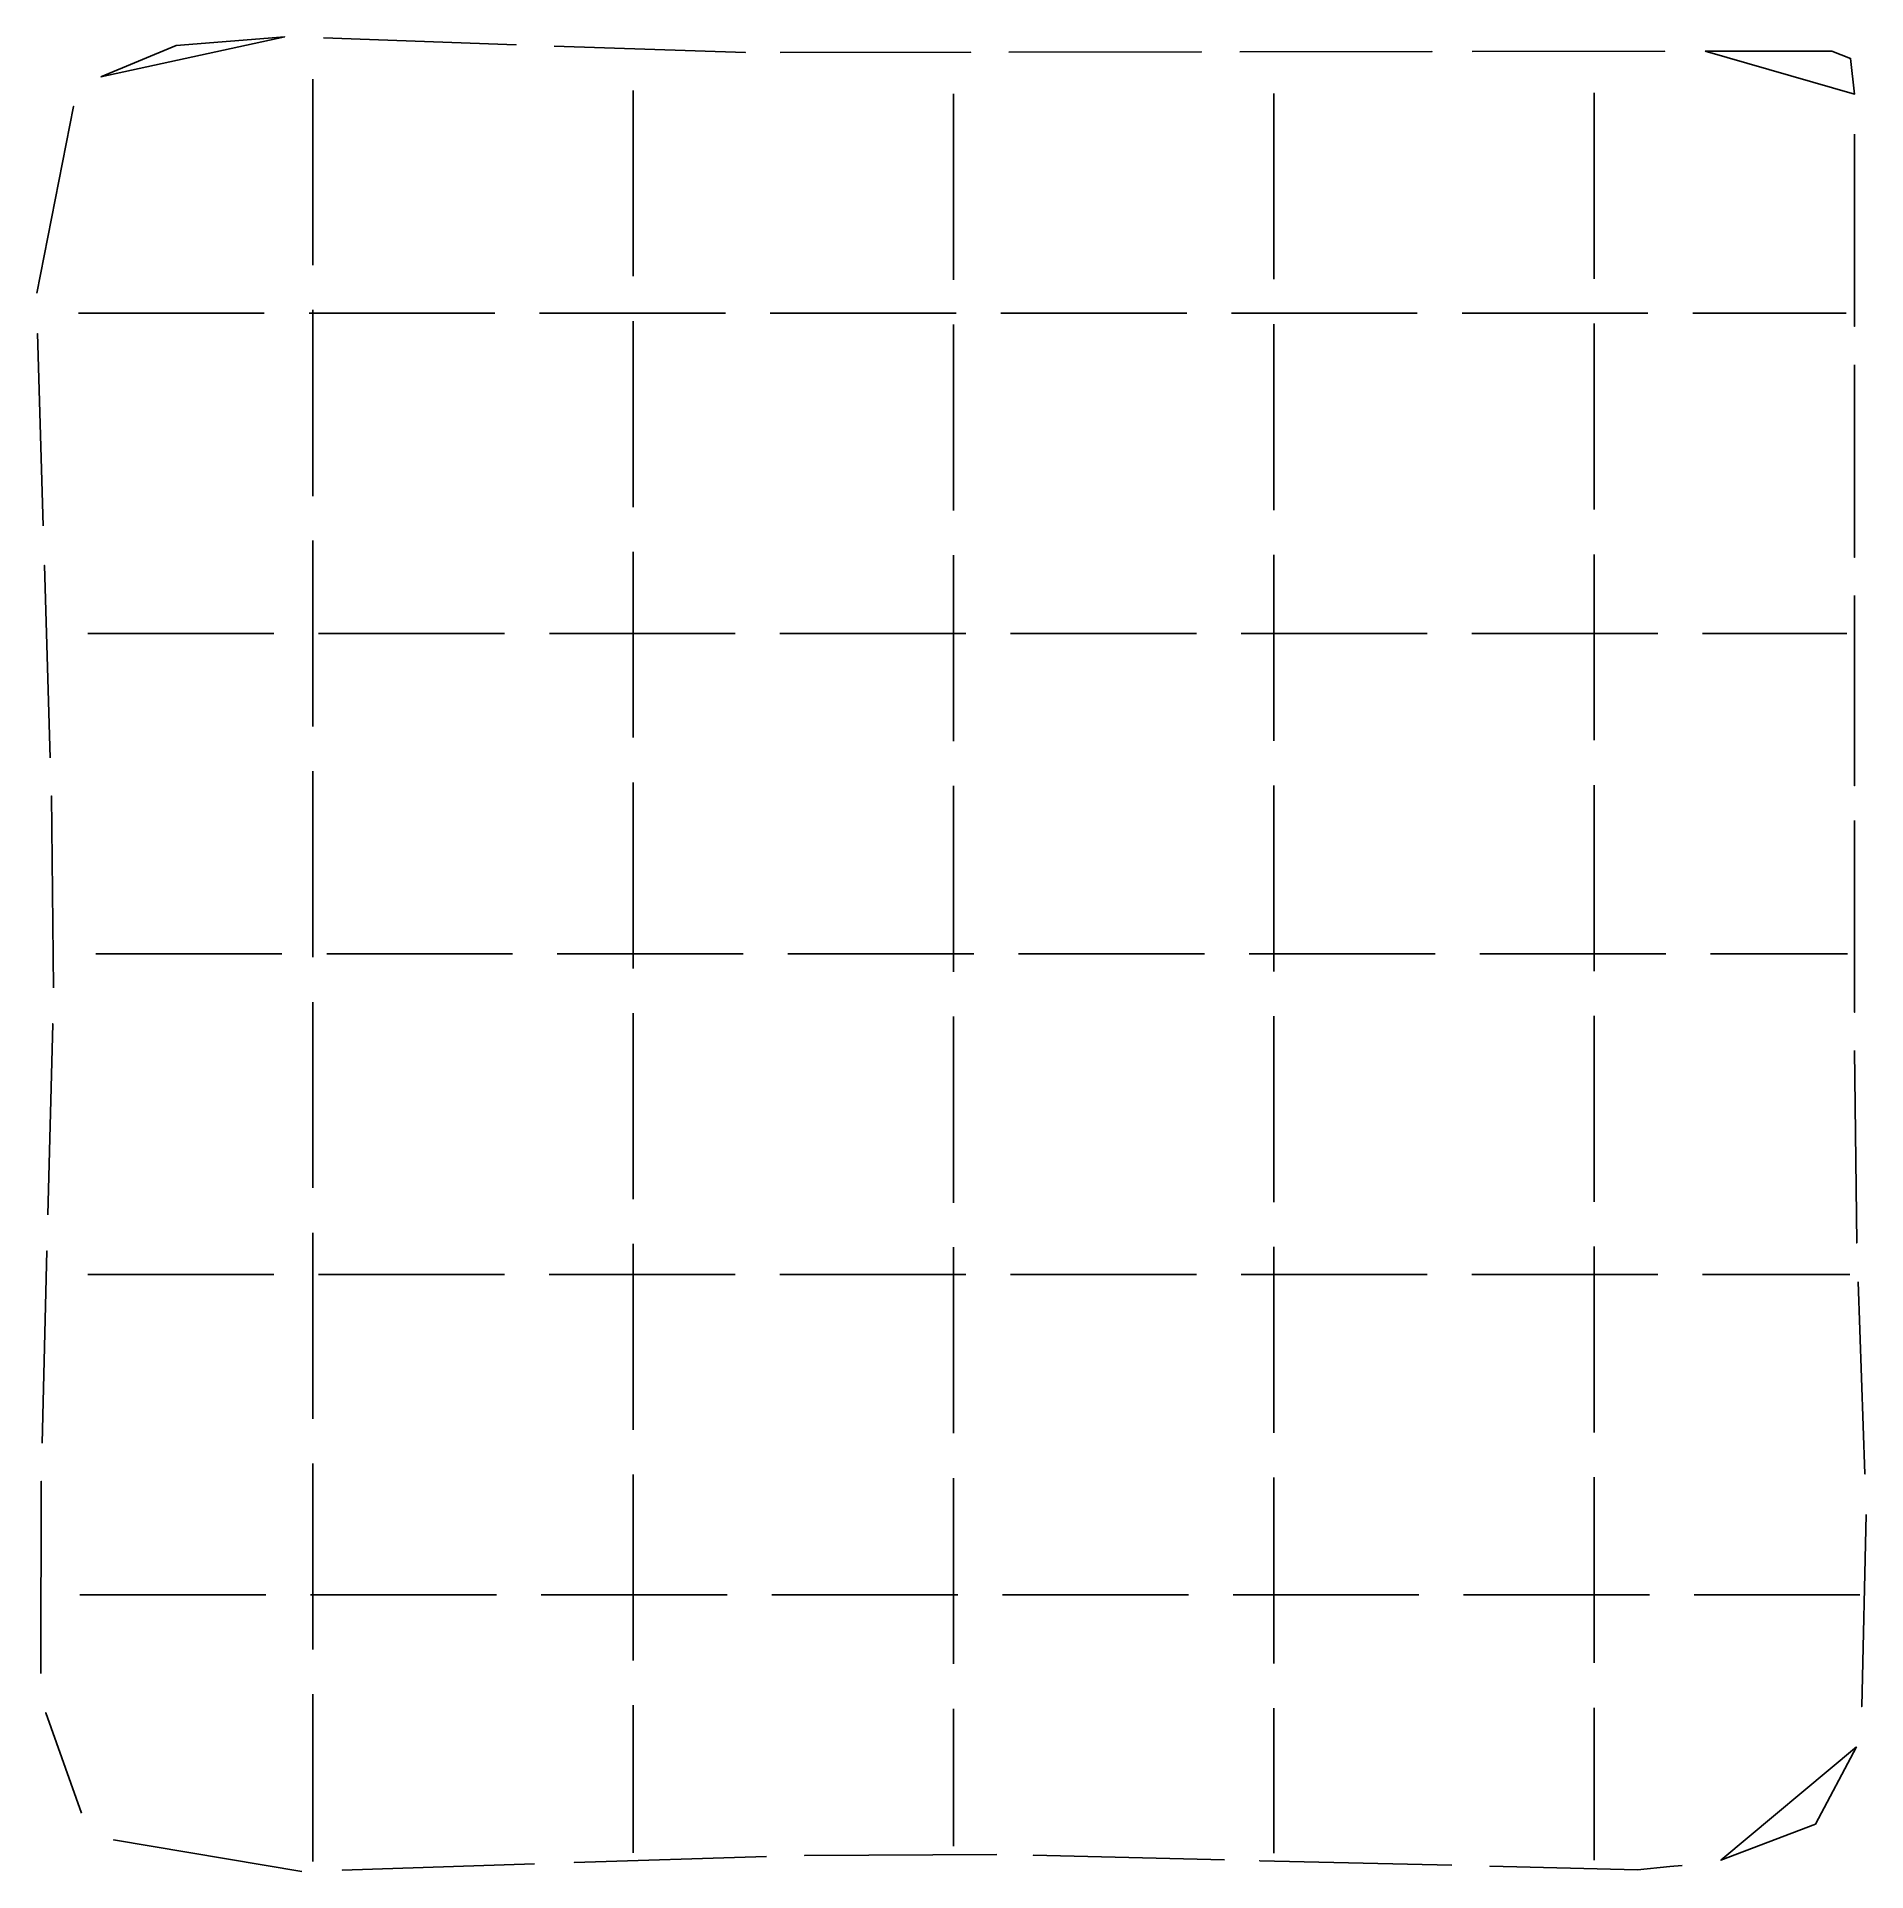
# Model space of a CAD drawing. Header units: metres. Extents: x 0.4 to 14.7, y 0.4 to 14.7.
import ezdxf

# ---------------------------------------------------------------- set-up
doc = ezdxf.new("R2010")
doc.units = ezdxf.units.M

msp = doc.modelspace()

# ---------------------------------------------------------------- linework, layer by layer
for p, q in [((2.593, 14.361), (2.593, 14.417)), ((2.593, 12.966), (2.593, 14.361)), ((5.093, 12.936), (5.093, 14.33)), ((7.593, 12.908), (7.593, 14.303)), ((10.093, 14.25), (10.093, 14.306)), ((10.093, 12.856), (10.093, 14.25)), ((12.593, 12.916), (12.593, 14.31)), ((2.593, 12.966), (2.593, 12.966)), ((5.093, 12.88), (5.093, 12.936)), ((7.593, 12.852), (7.593, 12.908)), ((12.593, 12.86), (12.593, 12.916)), ((2.593, 12.432), (2.593, 12.617)), ((0.763, 12.592), (2.157, 12.592)), ((0.763, 12.592), (2.157, 12.592)), ((2.157, 12.592), (2.213, 12.592)), ((2.563, 12.592), (2.619, 12.592)), ((2.619, 12.592), (4.013, 12.592)), ((4.363, 12.592), (4.419, 12.592)), ((4.419, 12.592), (5.813, 12.592)), ((5.093, 12.375), (5.093, 12.53)), ((6.163, 12.592), (7.43, 12.592)), ((7.43, 12.592), (7.613, 12.592)), ((7.593, 11.108), (7.593, 12.503)), ((7.963, 12.592), (9.357, 12.592)), ((9.357, 12.592), (9.413, 12.592)), ((9.763, 12.592), (11.157, 12.592)), ((10.093, 11.112), (10.093, 12.506)), ((11.157, 12.592), (11.213, 12.592)), ((11.562, 12.592), (12.691, 12.592)), ((12.593, 11.116), (12.593, 12.51)), ((12.691, 12.592), (13.013, 12.592)), ((13.362, 12.592), (13.363, 12.592)), ((13.363, 12.592), (14.517, 12.592)), ((14.517, 12.592), (14.52, 12.592)), ((14.52, 12.592), (14.56, 12.592)), ((2.593, 11.165), (2.593, 12.432)), ((5.093, 11.079), (5.093, 12.375)), ((7.593, 11.052), (7.593, 11.108)), ((10.093, 11.056), (10.093, 11.112)), ((12.593, 11.06), (12.593, 11.116)), ((2.593, 10.761), (2.593, 10.817)), ((2.593, 9.366), (2.593, 10.761)), ((5.093, 9.336), (5.093, 10.73)), ((7.593, 10.647), (7.593, 10.703)), ((7.593, 9.252), (7.593, 10.647)), ((10.093, 10.65), (10.093, 10.706)), ((10.093, 9.256), (10.093, 10.65)), ((12.593, 10.654), (12.593, 10.71)), ((12.593, 9.26), (12.593, 10.654)), ((0.838, 10.092), (2.187, 10.092)), ((0.838, 10.092), (2.187, 10.092)), ((2.187, 10.092), (2.289, 10.092)), ((2.638, 10.092), (3.494, 10.092)), ((3.494, 10.092), (3.498, 10.092)), ((3.498, 10.092), (4.054, 10.092)), ((4.054, 10.092), (4.089, 10.092)), ((4.439, 10.092), (5.833, 10.092)), ((5.833, 10.092), (5.889, 10.092)), ((6.238, 10.092), (7.493, 10.092)), ((7.493, 10.092), (7.689, 10.092)), ((8.038, 10.092), (9.312, 10.092)), ((9.312, 10.092), (9.489, 10.092)), ((9.839, 10.092), (9.895, 10.092)), ((9.895, 10.092), (11.289, 10.092)), ((11.639, 10.092), (13.033, 10.092)), ((13.033, 10.092), (13.089, 10.092)), ((13.438, 10.092), (14.513, 10.092)), ((14.513, 10.092), (14.566, 10.092)), ((2.593, 9.366), (2.593, 9.366)), ((5.093, 9.28), (5.093, 9.336)), ((2.593, 8.891), (2.593, 9.017)), ((2.593, 7.566), (2.593, 8.891)), ((5.093, 8.908), (5.093, 8.93)), ((5.093, 8.893), (5.093, 8.908)), ((5.093, 8.76), (5.093, 8.893)), ((7.593, 7.508), (7.593, 8.903)), ((10.093, 8.584), (10.093, 8.906)), ((12.593, 8.833), (12.593, 8.91)), ((5.093, 7.479), (5.093, 8.76)), ((12.593, 8.164), (12.593, 8.833)), ((10.093, 8.122), (10.093, 8.584)), ((12.593, 7.459), (12.593, 8.164)), ((10.093, 7.455), (10.093, 8.122)), ((0.9, 7.592), (2.239, 7.592)), ((0.9, 7.592), (2.239, 7.592)), ((2.239, 7.592), (2.352, 7.592)), ((2.701, 7.592), (3.303, 7.592)), ((3.303, 7.592), (3.311, 7.592)), ((3.311, 7.592), (4.112, 7.592)), ((4.112, 7.592), (4.152, 7.592)), ((4.501, 7.592), (4.501, 7.592)), ((4.501, 7.592), (5.896, 7.592)), ((5.896, 7.592), (5.952, 7.592)), ((6.3, 7.592), (7.601, 7.592)), ((7.601, 7.592), (7.752, 7.592)), ((8.101, 7.592), (8.8, 7.592)), ((8.8, 7.592), (9.481, 7.592)), ((9.481, 7.592), (9.552, 7.592)), ((9.901, 7.592), (9.901, 7.592)), ((9.901, 7.592), (11.296, 7.592)), ((11.296, 7.592), (11.352, 7.592)), ((11.701, 7.592), (11.701, 7.592)), ((11.701, 7.592), (13.096, 7.592)), ((13.096, 7.592), (13.152, 7.592)), ((13.5, 7.592), (14.51, 7.592)), ((14.51, 7.592), (14.57, 7.592)), ((7.593, 7.452), (7.593, 7.508)), ((2.593, 7.106), (2.593, 7.217)), ((2.593, 5.766), (2.593, 7.106)), ((5.093, 7.05), (5.093, 7.13)), ((5.093, 5.679), (5.093, 7.05)), ((7.593, 7.026), (7.593, 7.103)), ((7.593, 5.651), (7.593, 7.026)), ((10.093, 5.712), (10.093, 7.106)), ((12.593, 7.032), (12.593, 7.11)), ((12.593, 5.659), (12.593, 7.032)), ((10.093, 5.656), (10.093, 5.712)), ((2.593, 5.331), (2.593, 5.417)), ((2.593, 3.965), (2.593, 5.331)), ((5.093, 5.291), (5.093, 5.33)), ((7.593, 5.247), (7.593, 5.303)), ((10.093, 5.226), (10.093, 5.306)), ((12.593, 5.272), (12.593, 5.31)), ((5.093, 3.896), (5.093, 5.291)), ((7.593, 3.852), (7.593, 5.247)), ((10.093, 3.856), (10.093, 5.226)), ((12.593, 5.189), (12.593, 5.272)), ((12.593, 3.859), (12.593, 5.189)), ((0.837, 5.092), (2.187, 5.092)), ((0.837, 5.092), (2.187, 5.092)), ((2.187, 5.092), (2.289, 5.092)), ((2.637, 5.092), (3.498, 5.092)), ((3.498, 5.092), (3.501, 5.092)), ((3.501, 5.092), (4.054, 5.092)), ((4.054, 5.092), (4.089, 5.092)), ((4.438, 5.092), (4.494, 5.092)), ((4.494, 5.092), (5.889, 5.092)), ((6.237, 5.092), (7.492, 5.092)), ((7.492, 5.092), (7.689, 5.092)), ((8.038, 5.092), (9.424, 5.092)), ((9.424, 5.092), (9.489, 5.092)), ((9.838, 5.092), (9.894, 5.092)), ((9.894, 5.092), (11.289, 5.092)), ((11.638, 5.092), (13.033, 5.092)), ((13.033, 5.092), (13.089, 5.092)), ((13.438, 5.092), (13.438, 5.092)), ((13.438, 5.092), (14.589, 5.092)), ((5.093, 3.88), (5.093, 3.896)), ((2.593, 3.596), (2.593, 3.617)), ((2.593, 2.166), (2.593, 3.596)), ((5.093, 2.136), (5.093, 3.53)), ((7.593, 2.108), (7.593, 3.503)), ((10.093, 2.112), (10.093, 3.506)), ((12.593, 2.116), (12.593, 3.51)), ((0.775, 2.592), (0.775, 2.592)), ((0.775, 2.592), (0.775, 2.592)), ((0.775, 2.592), (2.17, 2.592)), ((2.17, 2.592), (2.226, 2.592)), ((2.575, 2.592), (2.575, 2.592)), ((2.575, 2.592), (3.97, 2.592)), ((3.97, 2.592), (4.026, 2.592)), ((4.375, 2.592), (4.375, 2.592)), ((4.375, 2.592), (5.77, 2.592)), ((5.77, 2.592), (5.826, 2.592)), ((6.174, 2.592), (7.438, 2.592)), ((7.438, 2.592), (7.626, 2.592)), ((7.975, 2.592), (7.975, 2.592)), ((7.975, 2.592), (9.37, 2.592)), ((9.37, 2.592), (9.426, 2.592)), ((9.775, 2.592), (9.775, 2.592)), ((9.775, 2.592), (11.17, 2.592)), ((11.17, 2.592), (11.226, 2.592)), ((11.574, 2.592), (12.964, 2.592)), ((12.964, 2.592), (13.026, 2.592)), ((13.374, 2.592), (14.617, 2.592)), ((14.617, 2.592), (14.666, 2.592)), ((2.593, 2.166), (2.593, 2.166)), ((5.093, 2.08), (5.093, 2.136)), ((7.593, 2.052), (7.593, 2.108)), ((10.093, 2.056), (10.093, 2.112)), ((12.593, 2.06), (12.593, 2.116)), ((2.593, 0.511), (2.593, 1.817)), ((2.593, 0.511), (2.593, 1.817)), ((5.093, 0.578), (5.093, 1.73)), ((5.093, 0.578), (5.093, 1.73)), ((7.593, 0.631), (7.593, 1.703)), ((7.593, 0.631), (7.593, 1.703)), ((10.093, 0.576), (10.093, 1.706)), ((10.093, 0.576), (10.093, 1.706)), ((12.593, 0.52), (12.593, 1.71)), ((12.593, 0.52), (12.593, 1.71))]:
    msp.add_line(p, q)
for points in [[(0.937, 14.436), (1.527, 14.68), (2.374, 14.749)], [(2.677, 14.739), (4.179, 14.686)], [(4.477, 14.676), (5.969, 14.625)], [(6.241, 14.626), (7.726, 14.628)], [(8.024, 14.628), (9.526, 14.63)], [(9.827, 14.631), (11.327, 14.633)], [(11.64, 14.633), (13.144, 14.636)], [(13.459, 14.636), (14.449, 14.637), (14.594, 14.58), (14.626, 14.301)], [(0.438, 12.749), (0.725, 14.205)], [(14.626, 13.988), (14.626, 12.489)], [(0.488, 10.932), (0.443, 12.433)], [(14.626, 12.188), (14.626, 10.686)], [(0.544, 9.123), (0.498, 10.624)], [(14.626, 10.389), (14.626, 8.905)], [(0.57, 7.327), (0.553, 8.825)], [(14.626, 8.633), (14.626, 7.137)], [(0.525, 5.556), (0.563, 7.047)], [(14.626, 6.84), (14.643, 5.338)], [(0.48, 3.776), (0.518, 5.275)], [(14.653, 5.033), (14.706, 3.535)], [(0.47, 1.978), (0.473, 3.478)], [(14.717, 3.219), (14.681, 1.719)], [(0.787, 0.888), (0.509, 1.672)], [(14.64, 1.406), (14.32, 0.802), (13.583, 0.521)], [(2.507, 0.434), (1.038, 0.679)], [(2.507, 0.434), (1.038, 0.679)], [(4.324, 0.492), (2.823, 0.444)], [(6.134, 0.549), (4.633, 0.502)], [(7.932, 0.566), (6.432, 0.558)], [(9.707, 0.524), (8.216, 0.56)], [(11.482, 0.481), (9.983, 0.517)], [(12.931, 0.447), (11.779, 0.474)], [(13.185, 0.471), (12.931, 0.447)], [(13.279, 0.48), (13.185, 0.471)]]:
    msp.add_lwpolyline(points, close=True)

doc.saveas('drawing.dxf')
